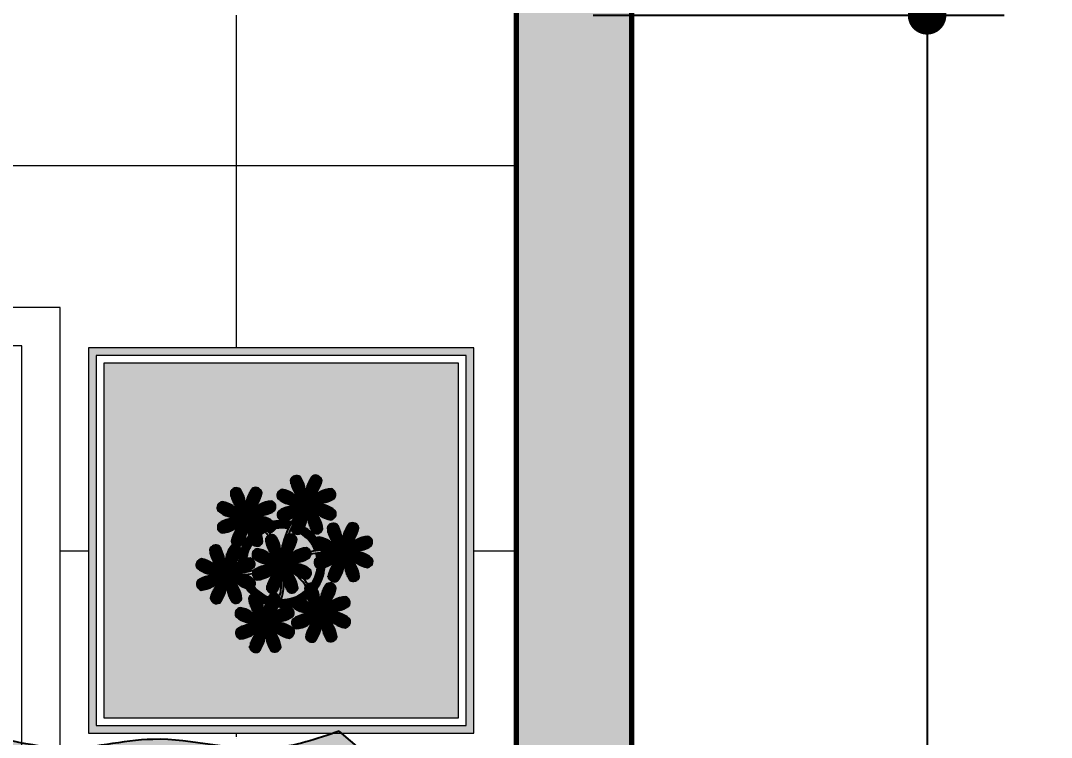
# Model space of a CAD drawing. Header units: millimetres. Extents: x 971.3 to 1010.6, y 593 to 619.8.
# Drawn here: x 992.38 to 993.717, y 598.905 to 599.835 of the extents above; entities that cross this region are included whole.
import ezdxf

# ---------------------------------------------------------------- set-up
doc = ezdxf.new("R2010")
doc.units = ezdxf.units.MM
doc.linetypes.add('ACAD_ISO10W100', pattern=[18.5, 12, -3, 0.5, -3])
doc.linetypes.add('HIDDEN', pattern=[9.525, 6.35, -3.175])
for name, color, linetype, lineweight in [('_mobiliário', 7, 'Continuous', 5), ('csco', 7, 'Continuous', 70), ('estofado', 7, 'Continuous', 25), ('mesa', 7, 'Continuous', 9), ('www.dwgfree.com', 7, 'Continuous', 70)]:
    doc.layers.add(name, color=color, linetype=linetype, lineweight=lineweight)
for name, color, linetype in [('FLORES', 1, 'Continuous'), ('vflor2', 50, 'Continuous'), ('Vflor6', 11, 'Continuous'), ('vfolhas2', 102, 'Continuous')]:
    doc.layers.add(name, color=color, linetype=linetype)
doc.styles.get("Standard").update_dxf_attribs({"font": 'stylu.ttf'})
doc.dimstyles.new('1-75', dxfattribs={"dimtxt": 0.09, "dimasz": 0.05, "dimexe": 0.1, "dimexo": 0.1, "dimgap": 0.05, "dimtad": 1, "dimzin": 4, "dimdsep": 46, "dimtxsty": 'Standard', "dimblk": 'DOT', "dimcen": 0.09, "dimclrd": 250, "dimclre": 250, "dimclrt": 7, "dimaunit": 1, "dimazin": 0, "dimtfac": 1, "dimtix": 1, "dimtmove": 1, "dimatfit": 3, "dimfxl": 0.5, "dimtolj": 1, "dimtzin": 0, "dimarcsym": 0})
pattern_1 = [(90, (-2384.8394688, 46.3806433), (-0.00125, 2e-19), [])]

# ---------------------------------------------------------------- blocks, each defined once
blk = doc.blocks.new('flor_PB_champanhe_pequena')
at = {"layer": 'vflor2'}
h = blk.add_hatch(dxfattribs=at)
h.set_pattern_fill('ANSI31', color=256, scale=0.01, angle=45, style=0)
h.set_pattern_definition(pattern_1)
h.paths.add_polyline_path([(0.0362, 0.0679, 1), (0.0207, 0.0679, 1)])
h.paths.add_polyline_path([(0.0629, 0.0132, 1), (0.0784, 0.0132, 1)])
h.paths.add_polyline_path([(0.0525, -0.056, 1), (0.0371, -0.056, 1)])
h.paths.add_polyline_path([(0.0077, 0, 1), (-0.0077, 0, 1)])
h.paths.add_polyline_path([(-0.0117, -0.0678, 1), (-0.0272, -0.0678, 1)])
h.paths.add_polyline_path([(-0.0565, -0.0118, 1), (-0.072, -0.0118, 1)])
h.paths.add_polyline_path([(-0.0325, 0.0537, 1), (-0.048, 0.0537, 1)])
at = {"layer": 'Vflor6'}
h = blk.add_hatch(dxfattribs=at)
h.set_pattern_fill('ANSI31', color=256, scale=0.01, angle=45, style=0)
h.set_pattern_definition(pattern_1)
h.paths.add_polyline_path([(0.0458, 0.0957, 0.518852), (0.0355, 0.1007, 0.20503), (0.0281, 0.0756, -0.145698), (0.0324, 0.0745, 0.191491)])
h.paths.add_polyline_path([(0.0604, 0.0753, 0.518852), (0.0566, 0.0862, 0.20503), (0.0337, 0.0736, -0.145698), (0.036, 0.0698, 0.191491)])
h.paths.add_polyline_path([(0.0563, 0.0505, 0.518852), (0.0613, 0.0609, 0.20503), (0.0362, 0.0682, -0.145698), (0.0351, 0.0639, 0.191491)])
h.paths.add_polyline_path([(0.0342, 0.0627, -0.145698), (0.0304, 0.0604, 0.191491), (0.0359, 0.0359, 0.518852), (0.0468, 0.0397, 0.20503)])
h.paths.add_polyline_path([(0.0288, 0.0601, -0.145698), (0.0245, 0.0612, 0.191491), (0.0111, 0.04, 0.518852), (0.0215, 0.035, 0.20503)])
h.paths.add_polyline_path([(-0.0035, 0.0605, 0.518852), (0.0003, 0.0496, 0.20503), (0.0233, 0.0621, -0.145698), (0.021, 0.0659, 0.191491)])
h.paths.add_polyline_path([(0.0207, 0.0675, -0.145698), (0.0218, 0.0718, 0.191491), (0.0006, 0.0852, 0.518852), (-0.0044, 0.0749, 0.20503)])
h.paths.add_polyline_path([(0.0227, 0.0731, -0.145698), (0.0265, 0.0754, 0.191491), (0.0211, 0.0998, 0.518852), (0.0102, 0.096, 0.20503)])
h.paths.add_polyline_path([(-0.0351, 0.0594, -0.145698), (-0.0328, 0.0557, 0.191491), (-0.0083, 0.0611, 0.518852), (-0.0121, 0.072, 0.20503)])
h.paths.add_polyline_path([(-0.0406, 0.0615, -0.145698), (-0.0364, 0.0604, 0.191491), (-0.0229, 0.0815, 0.518852), (-0.0333, 0.0866, 0.20503)])
h.paths.add_polyline_path([(-0.046, 0.0589, -0.145698), (-0.0422, 0.0612, 0.191491), (-0.0477, 0.0857, 0.518852), (-0.0586, 0.0819, 0.20503)])
h.paths.add_polyline_path([(-0.048, 0.0534, -0.145698), (-0.047, 0.0576, 0.191491), (-0.0681, 0.0711, 0.518852), (-0.0731, 0.0607, 0.20503)])
h.paths.add_polyline_path([(-0.0455, 0.048, -0.145698), (-0.0478, 0.0518, 0.191491), (-0.0722, 0.0463, 0.518852), (-0.0685, 0.0354, 0.20503)])
h.paths.add_polyline_path([(-0.0399, 0.046, -0.145698), (-0.0442, 0.047, 0.191491), (-0.0576, 0.0259, 0.17076), (-0.0554, 0.0218, -0.242408), (-0.0491, 0.0201, 0.071789), (-0.0473, 0.0209, 0.20503)])
h.paths.add_polyline_path([(-0.0345, 0.0485, -0.145698), (-0.0383, 0.0462, 0.191491), (-0.0329, 0.0218, 0.518852), (-0.022, 0.0255, 0.20503)])
h.paths.add_polyline_path([(-0.0125, 0.0364, 0.518852), (-0.0074, 0.0467, 0.20503), (-0.0325, 0.0541, -0.145698), (-0.0336, 0.0498, 0.191491)])
h.paths.add_polyline_path([(-0.0469, 0.016, 0.518852), (-0.0573, 0.0211, 0.20503), (-0.0646, -0.004, -0.145698), (-0.0603, -0.0051, 0.191491)])
h.paths.add_polyline_path([(-0.07, -0.0066, -0.145698), (-0.0662, -0.0043, 0.191491), (-0.0717, 0.0202, 0.518852), (-0.0825, 0.0164, 0.20503)])
h.paths.add_polyline_path([(-0.0921, 0.0056, 0.518852), (-0.0971, -0.0048, 0.20503), (-0.072, -0.0121, -0.145698), (-0.0709, -0.0079, 0.191491)])
h.paths.add_polyline_path([(-0.0695, -0.0175, -0.145698), (-0.0718, -0.0137, 0.191491), (-0.0962, -0.0192, 0.518852), (-0.0924, -0.0301, 0.20503)])
h.paths.add_polyline_path([(-0.0639, -0.0195, -0.145698), (-0.0682, -0.0185, 0.191491), (-0.0816, -0.0396, 0.518852), (-0.0712, -0.0446, 0.20503)])
h.paths.add_polyline_path([(-0.0585, -0.017, -0.145698), (-0.0623, -0.0193, 0.191491), (-0.0568, -0.0437, 0.518852), (-0.046, -0.04, 0.20503)])
h.paths.add_polyline_path([(-0.0364, -0.0291, 0.518852), (-0.0314, -0.0188, 0.20503), (-0.0565, -0.0114, -0.145698), (-0.0576, -0.0157, 0.191491)])
h.paths.add_polyline_path([(-0.059, -0.0061, -0.145698), (-0.0568, -0.0098, 0.191491), (-0.0323, -0.0044, 0.518852), (-0.0361, 0.0065, 0.20503)])
h.paths.add_polyline_path([(-0.0269, -0.0358, 0.518852), (-0.0377, -0.0396, 0.20503), (-0.0252, -0.0625, -0.145698), (-0.0214, -0.0603, 0.191491)])
h.paths.add_polyline_path([(-0.0198, -0.06, -0.145698), (-0.0155, -0.0611, 0.191491), (-0.0021, -0.0399, 0.518852), (-0.0125, -0.0349, 0.20503)])
h.paths.add_polyline_path([(-0.0142, -0.062, -0.145698), (-0.012, -0.0658, 0.191491), (0.0125, -0.0603, 0.518852), (0.0087, -0.0495, 0.20503)])
h.paths.add_polyline_path([(0.0084, -0.0851, 0.518852), (0.0134, -0.0747, 0.20503), (-0.0117, -0.0674, -0.145698), (-0.0128, -0.0717, 0.191491)])
h.paths.add_polyline_path([(-0.0137, -0.073, -0.145698), (-0.0175, -0.0752, 0.191491), (-0.012, -0.0997, 0.518852), (-0.0012, -0.0959, 0.20503)])
h.paths.add_polyline_path([(-0.0368, -0.0956, 0.518852), (-0.0264, -0.1006, 0.20503), (-0.0191, -0.0755, -0.145698), (-0.0234, -0.0744, 0.191491)])
h.paths.add_polyline_path([(-0.0514, -0.0752, 0.518852), (-0.0476, -0.086, 0.20503), (-0.0247, -0.0735, -0.145698), (-0.0269, -0.0697, 0.191491)])
h.paths.add_polyline_path([(-0.0473, -0.0504, 0.518852), (-0.0523, -0.0608, 0.20503), (-0.0272, -0.0681, -0.145698), (-0.0261, -0.0638, 0.191491)])
h.paths.add_polyline_path([(0.0371, -0.0563, -0.145698), (0.0381, -0.052, 0.191491), (0.017, -0.0386, 0.518852), (0.0119, -0.049, 0.20503)])
h.paths.add_polyline_path([(0.0374, -0.024, 0.518852), (0.0265, -0.0278, 0.20503), (0.0391, -0.0508, -0.145698), (0.0429, -0.0485, 0.191491)])
h.paths.add_polyline_path([(0.0444, -0.0482, -0.145698), (0.0487, -0.0493, 0.191491), (0.0622, -0.0281, 0.518852), (0.0518, -0.0231, 0.20503)])
h.paths.add_polyline_path([(0.0767, -0.0486, 0.518852), (0.073, -0.0377, 0.20503), (0.05, -0.0502, -0.145698), (0.0523, -0.054, 0.191491)])
h.paths.add_polyline_path([(0.0726, -0.0733, 0.518852), (0.0777, -0.063, 0.20503), (0.0525, -0.0556, -0.145698), (0.0515, -0.0599, 0.191491)])
h.paths.add_polyline_path([(0.0505, -0.0612, -0.145698), (0.0467, -0.0635, 0.191491), (0.0522, -0.0879, 0.518852), (0.0631, -0.0841, 0.20503)])
h.paths.add_polyline_path([(0.0452, -0.0637, -0.145698), (0.0409, -0.0626, 0.191491), (0.0275, -0.0838, 0.518852), (0.0378, -0.0888, 0.20503)])
h.paths.add_polyline_path([(0.0396, -0.0617, -0.145698), (0.0373, -0.0579, 0.191491), (0.0129, -0.0634, 0.518852), (0.0166, -0.0743, 0.20503)])
h.paths.add_polyline_path([(0.0654, 0.0075, -0.145698), (0.0632, 0.0113, 0.191491), (0.0387, 0.0058, 0.518852), (0.0425, -0.0051, 0.20503)])
h.paths.add_polyline_path([(0.0428, 0.0305, 0.518852), (0.0378, 0.0202, 0.20503), (0.0629, 0.0128, -0.145698), (0.064, 0.0171, 0.191491)])
h.paths.add_polyline_path([(0.0649, 0.0184, -0.145698), (0.0687, 0.0207, 0.191491), (0.0632, 0.0451, 0.518852), (0.0524, 0.0414, 0.20503)])
h.paths.add_polyline_path([(0.088, 0.041, 0.518852), (0.0776, 0.0461, 0.20503), (0.0703, 0.0209, -0.145698), (0.0746, 0.0199, 0.191491)])
h.paths.add_polyline_path([(0.0759, 0.0189, -0.145698), (0.0782, 0.0151, 0.191491), (0.1026, 0.0206, 0.518852), (0.0988, 0.0315, 0.20503)])
h.paths.add_polyline_path([(0.0985, -0.0041, 0.518852), (0.1035, 0.0062, 0.20503), (0.0784, 0.0136, -0.145698), (0.0773, 0.0093, 0.191491)])
h.paths.add_polyline_path([(0.0781, -0.0187, 0.518852), (0.0889, -0.015, 0.20503), (0.0764, 0.008, -0.145698), (0.0726, 0.0057, 0.191491)])
h.paths.add_polyline_path([(0.071, 0.0055, -0.145698), (0.0667, 0.0065, 0.191491), (0.0533, -0.0146, 0.518852), (0.0637, -0.0197, 0.20503)])
h.paths.add_polyline_path([(0.0074, -0.0319, 0.518852), (0.0183, -0.0282, 0.20503), (0.0057, -0.0052, -0.145698), (0.0019, -0.0075, 0.191491)])
h.paths.add_polyline_path([(0.0278, -0.0173, 0.518852), (0.0329, -0.007, 0.20503), (0.0077, 0.0004, -0.145698), (0.0067, -0.0039, 0.191491)])
h.paths.add_polyline_path([(0.0319, 0.0074, 0.518852), (0.0282, 0.0183, 0.20503), (0.0052, 0.0057, -0.145698), (0.0075, 0.0019, 0.191491)])
h.paths.add_polyline_path([(0.0173, 0.0278, 0.518852), (0.007, 0.0329, 0.20503), (-0.0004, 0.0077, -0.145698), (0.0039, 0.0067, 0.191491)])
h.paths.add_polyline_path([(-0.0057, 0.0052, -0.145698), (-0.0019, 0.0075, 0.191491), (-0.0074, 0.0319, 0.518852), (-0.0183, 0.0282, 0.20503)])
h.paths.add_polyline_path([(-0.0077, -0.0004, -0.145698), (-0.0067, 0.0039, 0.191491), (-0.0278, 0.0173, 0.518852), (-0.0329, 0.007, 0.20503)])
h.paths.add_polyline_path([(-0.0319, -0.0074, 0.518852), (-0.0282, -0.0183, 0.20503), (-0.0052, -0.0057, -0.145698), (-0.0075, -0.0019, 0.191491)])
h.paths.add_polyline_path([(-0.0173, -0.0278, 0.518852), (-0.007, -0.0329, 0.20503), (0.0004, -0.0077, -0.145698), (-0.0039, -0.0067, 0.191491)])
at = {"layer": 'vfolhas2'}
h = blk.add_hatch(dxfattribs=at)
h.set_pattern_fill('ANSI31', color=256, scale=0.007, angle=45, style=0)
h.set_pattern_definition([(90, (-2384.8394688, 46.3806433), (-0.000875, 2e-19), [])])
h.paths.add_polyline_path([(0.0114, 0.048, 0.107662), (-0.0096, 0.0484, -0.020394), (-0.0074, 0.0467, -0.232033), (-0.0071, 0.0405, -0.089468), (0.0075, 0.0405, -0.022086)])
h.paths.add_polyline_path([(0.0384, 0.0149, -0.017634), (0.0451, 0.0156, -0.064642), (0.0378, 0.0202, -0.373307), (0.0397, 0.0292, 0.096249), (0.0259, 0.042, -0.06152), (0.0215, 0.0351, -0.163888)])
h.paths.add_polyline_path([(0.0406, 0.007, -0.061831), (0.0482, 0.0103, 0.013522), (0.0476, 0.0129, 0.022418), (0.0393, 0.0121, -0.032137)])
h.paths.add_polyline_path([(0.0343, -0.0228, -0.121095), (0.0374, -0.024, -0.039921), (0.0401, -0.0287, 0.137333), (0.0492, -0.0037, -0.051397), (0.0425, -0.0051, -0.060546), (0.0409, -0.0044, -0.120239)])
h.paths.add_polyline_path([(0.0262, -0.0418, 0.022224), (0.0298, -0.0393, -0.065612), (0.027, -0.0311, -0.18593), (-0.0008, -0.0411, -0.037143), (-0.0042, -0.0491, 0.08013), (0.0115, -0.048, -0.468772), (0.017, -0.0386, -0.072076)])
h.paths.add_polyline_path([(-0.0318, -0.0262, -0.20437), (-0.0364, -0.0291, -0.031212), (-0.0405, -0.0281, 0.048436), (-0.0344, -0.0354, -0.28943), (-0.0269, -0.0358, -0.065261), (-0.0229, -0.0437, 0.024971), (-0.0184, -0.0457, -0.06163), (-0.015, -0.0383, -0.128156)])
h.paths.add_polyline_path([(-0.0492, 0.0024, -0.069005), (-0.0408, 0.0057, -0.116531), (-0.0339, 0.0234, -0.069204), (-0.0376, 0.0319, 0.165692)])
h.paths.add_polyline_path([(-0.0238, 0.0336, -0.03277), (-0.0192, 0.0364, 0.020745), (-0.0238, 0.0408, -0.017074), (-0.0258, 0.042, 0.010437), (-0.0275, 0.0409, -0.062084)])
at = {"layer": 'Vflor6'}
for points in [[(0.0265, 0.0754, 0.191491), (0.0211, 0.0998, 0.518852), (0.0102, 0.096, 0.20503), (0.0227, 0.0731)], [(0.0324, 0.0745, 0.191491), (0.0458, 0.0957, 0.518852), (0.0355, 0.1007, 0.20503), (0.0281, 0.0756)], [(-0.0422, 0.0612, 0.191491), (-0.0477, 0.0857, 0.518852), (-0.0586, 0.0819, 0.20503), (-0.046, 0.0589)], [(-0.0364, 0.0604, 0.191491), (-0.0229, 0.0815, 0.518852), (-0.0333, 0.0866, 0.20503), (-0.0406, 0.0615)], [(0.0218, 0.0718, 0.191491), (0.0006, 0.0852, 0.518852), (-0.0044, 0.0749, 0.20503), (0.0207, 0.0675)], [(0.036, 0.0698, 0.191491), (0.0604, 0.0753, 0.518852), (0.0566, 0.0862, 0.20503), (0.0337, 0.0736)], [(-0.047, 0.0576, 0.191491), (-0.0681, 0.0711, 0.518852), (-0.0731, 0.0607, 0.20503), (-0.048, 0.0534)], [(-0.0328, 0.0557, 0.191491), (-0.0083, 0.0611, 0.518852), (-0.0121, 0.072, 0.20503), (-0.0351, 0.0594)], [(0.021, 0.0659, 0.191491), (-0.0035, 0.0605, 0.518852), (0.0003, 0.0496, 0.20503), (0.0233, 0.0621)], [(0.0245, 0.0612, 0.191491), (0.0111, 0.04, 0.518852), (0.0215, 0.035, 0.20503), (0.0288, 0.0601)], [(0.0304, 0.0604, 0.191491), (0.0359, 0.0359, 0.518852), (0.0468, 0.0397, 0.20503), (0.0342, 0.0627)], [(0.0351, 0.0639, 0.191491), (0.0563, 0.0505, 0.518852), (0.0613, 0.0609, 0.20503), (0.0362, 0.0682)], [(-0.0478, 0.0518, 0.191491), (-0.0722, 0.0463, 0.518852), (-0.0685, 0.0354, 0.20503), (-0.0455, 0.048)], [(-0.0383, 0.0462, 0.191491), (-0.0329, 0.0218, 0.518852), (-0.022, 0.0255, 0.20503), (-0.0345, 0.0485)], [(-0.0336, 0.0498, 0.191491), (-0.0125, 0.0364, 0.518852), (-0.0074, 0.0467, 0.20503), (-0.0325, 0.0541)], [(-0.0442, 0.047, 0.191491), (-0.0576, 0.0259, 0.17076), (-0.0554, 0.0218, 0.20503)], [(-0.0491, 0.0201, 0.071789), (-0.0473, 0.0209, 0.20503), (-0.0399, 0.046)], [(0.0687, 0.0207, 0.191491), (0.0632, 0.0451, 0.518852), (0.0524, 0.0414, 0.20503), (0.0649, 0.0184)], [(0.0746, 0.0199, 0.191491), (0.088, 0.041, 0.518852), (0.0776, 0.0461, 0.20503), (0.0703, 0.0209)], [(-0.0019, 0.0075, 0.191491), (-0.0074, 0.0319, 0.518852), (-0.0183, 0.0282, 0.20503), (-0.0057, 0.0052)], [(0.0039, 0.0067, 0.191491), (0.0173, 0.0278, 0.518852), (0.007, 0.0329, 0.20503), (-0.0004, 0.0077)], [(0.064, 0.0171, 0.191491), (0.0428, 0.0305, 0.518852), (0.0378, 0.0202, 0.20503), (0.0629, 0.0128)], [(0.0782, 0.0151, 0.191491), (0.1026, 0.0206, 0.518852), (0.0988, 0.0315, 0.20503), (0.0759, 0.0189)], [(-0.0662, -0.0043, 0.191491), (-0.0717, 0.0202, 0.518852), (-0.0825, 0.0164, 0.20503), (-0.07, -0.0066)], [(-0.0603, -0.0051, 0.191491), (-0.0469, 0.016, 0.518852), (-0.0573, 0.0211, 0.20503), (-0.0646, -0.004)], [(-0.0067, 0.0039, 0.191491), (-0.0278, 0.0173, 0.518852), (-0.0329, 0.007, 0.20503), (-0.0077, -0.0004)], [(0.0075, 0.0019, 0.191491), (0.0319, 0.0074, 0.518852), (0.0282, 0.0183, 0.20503), (0.0052, 0.0057)], [(0.0773, 0.0093, 0.191491), (0.0985, -0.0041, 0.518852), (0.1035, 0.0062, 0.20503), (0.0784, 0.0136)], [(-0.0709, -0.0079, 0.191491), (-0.0921, 0.0056, 0.518852), (-0.0971, -0.0048, 0.20503), (-0.072, -0.0121)], [(-0.0568, -0.0098, 0.191491), (-0.0323, -0.0044, 0.518852), (-0.0361, 0.0065, 0.20503), (-0.059, -0.0061)], [(0.0067, -0.0039, 0.191491), (0.0278, -0.0173, 0.518852), (0.0329, -0.007, 0.20503), (0.0077, 0.0004)], [(0.0632, 0.0113, 0.191491), (0.0387, 0.0058, 0.518852), (0.0425, -0.0051, 0.20503), (0.0654, 0.0075)], [(0.0667, 0.0065, 0.191491), (0.0533, -0.0146, 0.518852), (0.0637, -0.0197, 0.20503), (0.071, 0.0055)], [(0.0726, 0.0057, 0.191491), (0.0781, -0.0187, 0.518852), (0.0889, -0.015, 0.20503), (0.0764, 0.008)], [(-0.0576, -0.0157, 0.191491), (-0.0364, -0.0291, 0.518852), (-0.0314, -0.0188, 0.20503), (-0.0565, -0.0114)], [(-0.0075, -0.0019, 0.191491), (-0.0319, -0.0074, 0.518852), (-0.0282, -0.0183, 0.20503), (-0.0052, -0.0057)], [(-0.0039, -0.0067, 0.191491), (-0.0173, -0.0278, 0.518852), (-0.007, -0.0329, 0.20503), (0.0004, -0.0077)], [(0.0019, -0.0075, 0.191491), (0.0074, -0.0319, 0.518852), (0.0183, -0.0282, 0.20503), (0.0057, -0.0052)], [(-0.0718, -0.0137, 0.191491), (-0.0962, -0.0192, 0.518852), (-0.0924, -0.0301, 0.20503), (-0.0695, -0.0175)], [(-0.0682, -0.0185, 0.191491), (-0.0816, -0.0396, 0.518852), (-0.0712, -0.0446, 0.20503), (-0.0639, -0.0195)], [(-0.0623, -0.0193, 0.191491), (-0.0568, -0.0437, 0.518852), (-0.046, -0.04, 0.20503), (-0.0585, -0.017)], [(0.0429, -0.0485, 0.191491), (0.0374, -0.024, 0.518852), (0.0265, -0.0278, 0.20503), (0.0391, -0.0508)], [(0.0487, -0.0493, 0.191491), (0.0622, -0.0281, 0.518852), (0.0518, -0.0231, 0.20503), (0.0444, -0.0482)], [(-0.0214, -0.0603, 0.191491), (-0.0269, -0.0358, 0.518852), (-0.0377, -0.0396, 0.20503), (-0.0252, -0.0625)], [(-0.0155, -0.0611, 0.191491), (-0.0021, -0.0399, 0.518852), (-0.0125, -0.0349, 0.20503), (-0.0198, -0.06)], [(0.0381, -0.052, 0.191491), (0.017, -0.0386, 0.518852), (0.0119, -0.049, 0.20503), (0.0371, -0.0563)], [(0.0523, -0.054, 0.191491), (0.0767, -0.0486, 0.518852), (0.073, -0.0377, 0.20503), (0.05, -0.0502)], [(-0.0261, -0.0638, 0.191491), (-0.0473, -0.0504, 0.518852), (-0.0523, -0.0608, 0.20503), (-0.0272, -0.0681)], [(-0.012, -0.0658, 0.191491), (0.0125, -0.0603, 0.518852), (0.0087, -0.0495, 0.20503), (-0.0142, -0.062)], [(0.0373, -0.0579, 0.191491), (0.0129, -0.0634, 0.518852), (0.0166, -0.0743, 0.20503), (0.0396, -0.0617)], [(0.0515, -0.0599, 0.191491), (0.0726, -0.0733, 0.518852), (0.0777, -0.063, 0.20503), (0.0525, -0.0556)], [(-0.0269, -0.0697, 0.191491), (-0.0514, -0.0752, 0.518852), (-0.0476, -0.086, 0.20503), (-0.0247, -0.0735)], [(-0.0128, -0.0717, 0.191491), (0.0084, -0.0851, 0.518852), (0.0134, -0.0747, 0.20503), (-0.0117, -0.0674)], [(0.0409, -0.0626, 0.191491), (0.0275, -0.0838, 0.518852), (0.0378, -0.0888, 0.20503), (0.0452, -0.0637)], [(0.0467, -0.0635, 0.191491), (0.0522, -0.0879, 0.518852), (0.0631, -0.0841, 0.20503), (0.0505, -0.0612)], [(-0.0234, -0.0744, 0.191491), (-0.0368, -0.0956, 0.518852), (-0.0264, -0.1006, 0.20503), (-0.0191, -0.0755)], [(-0.0175, -0.0752, 0.191491), (-0.012, -0.0997, 0.518852), (-0.0012, -0.0959, 0.20503), (-0.0137, -0.073)]]:
    blk.add_lwpolyline(points, format="xyb", dxfattribs=at)
for centre in [(0.0285, 0.0679), (-0.0403, 0.0537), (0.0707, 0.0132), (0, 0), (-0.0643, -0.0118), (0.0448, -0.056), (-0.0195, -0.0678)]:
    blk.add_circle(centre, 0.00774, dxfattribs=at)
for centre, radius, start, end in [((-0.074, -0.0174), 0.0768, 54.9163, 59.0708), ((0, 0), 0.0493, 76.6257, 101.2054), ((0, 0), 0.0493, 121.5115, 123.9034), ((0, 0), 0.0412, 117.8024, 125.3101), ((0, 0), 0.0412, 79.5079, 99.958), ((0, 0), 0.0412, 74.1954, 75.3637), ((0, 0), 0.0493, 36.338, 58.3289), ((0, 0), 0.0493, 139.6216, 177.2535), ((0, 0), 0.0412, 21.2258, 58.4551), ((0, 0), 0.0412, 145.4192, 172.0062), ((-0.0593, -0.0047), 0.0602, 11.8879, 16.4018), ((0, 0), 0.0412, 9.7434, 17.1061), ((0, 0), 0.0493, 12.0535, 15.1524), ((0.0522, -0.0796), 0.0926, 83.3221, 84.8757), ((0, 0), 0.0412, 191.7544, 192.795), ((0, 0), 0.0412, 326.3984, 353.8236), ((0, 0), 0.0493, 324.3663, 355.6451), ((0, 0), 0.0412, 196.8647, 200.2384), ((0, 0), 0.0493, 214.7168, 225.8089), ((0, 0), 0.0412, 219.4845, 248.6966), ((0, 0), 0.0412, 268.8569, 310.9878), ((0, 0), 0.0493, 242.3459, 248.0677), ((0, 0), 0.0493, 302.0643, 307.1567), ((0, 0), 0.0493, 265.1392, 283.4645)]:
    blk.add_arc(centre, radius, start, end, dxfattribs=at)
at = {"layer": 'vfolhas2'}
for centre, radius, start, end in [((0.0943, 0), 0.0958, 144.6026, 166.3715), ((-0.074, -0.0174), 0.0768, 40.153, 49.1957), ((-0.0593, -0.0047), 0.0602, 38.976, 44.1425), ((0.0943, 0), 0.0929, 152.8823, 159.0916), ((0.0522, -0.0796), 0.0955, 94.2878, 101.6908), ((0.0522, -0.0796), 0.0926, 88.9574, 101.8062), ((-0.0518, 0.0673), 0.0773, 274.6501, 284.8641), ((-0.0461, 0.0498), 0.0621, 271.8189, 281.906), ((-0.0562, -0.0226), 0.0584, 324.6409, 3.3511), ((-0.0538, -0.0234), 0.0532, 344.0711, 2.6448), ((-0.0519, -0.0839), 0.0987, 36.2927, 45.4646), ((-0.0519, -0.0839), 0.1017, 36.411, 41.5755)]:
    blk.add_arc(centre, radius, start, end, dxfattribs=at)
blk = doc.blocks.new('_Dot')
at = {"color": 0, "linetype": 'ByBlock', "lineweight": -2}
blk.add_line((-0.5, 0), (-1, 0), dxfattribs=at)
at = {"color": 0, "linetype": 'ByBlock', "const_width": 0.5}
blk.add_lwpolyline([(-0.25, 0, 1), (0.25, 0, 1)], format="xyb", close=True, dxfattribs=at)
blk = doc.blocks.new('*D84')
at = {"layer": 'Defpoints', "color": 0, "lineweight": 35, "transparency": 16777216}
for p in [(993.0225, 600.002), (993.0225, 599.842), (993.5558, 599.842)]:
    blk.add_point(p, dxfattribs=at)
at = {"layer": 'www.dwgfree.com', "color": 250, "lineweight": -2, "transparency": 16777216}
for p, q in [((993.5558, 600.052), (993.5558, 600.102)), ((993.5558, 600.002), (993.5558, 599.842)), ((993.5558, 599.792), (993.5558, 599.742))]:
    blk.add_line(p, q, dxfattribs=at)
at = {"layer": 'www.dwgfree.com', "color": 250, "linetype": 'ACAD_ISO10W100', "lineweight": -2, "transparency": 16777216}
for p, q in [((993.1225, 600.002), (993.6558, 600.002)), ((993.1225, 599.842), (993.6558, 599.842))]:
    blk.add_line(p, q, dxfattribs=at)
at = {"layer": 'www.dwgfree.com', "color": 250, "lineweight": -2, "transparency": 16777216, "xscale": 0.05, "yscale": 0.05, "zscale": 0.05}
for p, rotation in [((993.5558, 600.002), 270), ((993.5558, 599.842), 90)]:
    blk.add_blockref('_Dot', p, dxfattribs=dict(at, rotation=rotation))
at = {"layer": 'www.dwgfree.com', "color": 7, "lineweight": 35, "transparency": 16777216, "insert": (993.4592, 599.922), "char_height": 0.09, "attachment_point": 5, "rotation": 90}
blk.add_mtext('\\A1;.16 ', dxfattribs=at)
blk = doc.blocks.new('*D85')
at = {"layer": 'Defpoints', "color": 0, "lineweight": 35, "transparency": 16777216}
for p in [(993.0225, 599.842), (993.0225, 596.4967), (993.5558, 596.4967)]:
    blk.add_point(p, dxfattribs=at)
at = {"layer": 'www.dwgfree.com', "color": 250, "linetype": 'ACAD_ISO10W100', "lineweight": -2, "transparency": 16777216}
for p, q in [((993.1225, 599.842), (993.6558, 599.842)), ((993.1225, 596.4967), (993.6558, 596.4967))]:
    blk.add_line(p, q, dxfattribs=at)
at = {"layer": 'www.dwgfree.com', "color": 250, "lineweight": -2, "transparency": 16777216}
blk.add_line((993.5558, 599.792), (993.5558, 596.5467), dxfattribs=at)
at = {"layer": 'www.dwgfree.com', "color": 250, "lineweight": -2, "transparency": 16777216, "xscale": 0.05, "yscale": 0.05, "zscale": 0.05}
for p, rotation in [((993.5558, 599.842), 90), ((993.5558, 596.4967), 270)]:
    blk.add_blockref('_Dot', p, dxfattribs=dict(at, rotation=rotation))
at = {"layer": 'www.dwgfree.com', "color": 7, "lineweight": 35, "transparency": 16777216, "insert": (993.4589, 598.1694), "char_height": 0.09, "attachment_point": 5, "rotation": 90}
blk.add_mtext('\\A1;3.35 ', dxfattribs=at)
blk = doc.blocks.new('*D114')
at = {"layer": 'Defpoints', "color": 0, "lineweight": 35, "transparency": 16777216}
for p in [(993.1726, 610.197), (993.1726, 596.3467), (993.9056, 596.3467)]:
    blk.add_point(p, dxfattribs=at)
at = {"layer": 'www.dwgfree.com', "color": 250, "linetype": 'ACAD_ISO10W100', "lineweight": -2, "transparency": 16777216}
for p, q in [((993.2726, 610.197), (994.0056, 610.197)), ((993.2726, 596.3467), (994.0056, 596.3467))]:
    blk.add_line(p, q, dxfattribs=at)
at = {"layer": 'www.dwgfree.com', "color": 250, "lineweight": -2, "transparency": 16777216}
blk.add_line((993.9056, 610.147), (993.9056, 596.3967), dxfattribs=at)
at = {"layer": 'www.dwgfree.com', "color": 250, "lineweight": -2, "transparency": 16777216, "xscale": 0.05, "yscale": 0.05, "zscale": 0.05}
for p, rotation in [((993.9056, 610.197), 90), ((993.9056, 596.3467), 270)]:
    blk.add_blockref('_Dot', p, dxfattribs=dict(at, rotation=rotation))
at = {"layer": 'www.dwgfree.com', "color": 7, "lineweight": 35, "transparency": 16777216, "insert": (993.8086, 603.2719), "char_height": 0.09, "attachment_point": 5, "rotation": 90}
blk.add_mtext('\\A1;13.85 ', dxfattribs=at)

msp = doc.modelspace()

# ---------------------------------------------------------------- hatches: boundary and pattern name
at = {"layer": 'estofado', "lineweight": 5, "ltscale": 0.2}
h = msp.add_hatch(color=254, dxfattribs=at)
h.dxf.hatch_style = 1
h.set_gradient(color1=(240, 232, 219), color2=(213, 190, 154), one_color=1, tint=0.72)
edge = h.paths.add_edge_path()
edge.add_line((992.8677, 598.8497), (992.7932, 598.9133))
edge.add_spline(control_points=[(992.7932, 598.9133), (992.7642, 598.9035), (992.6856, 598.8766), (992.5629, 598.9172), (992.4224, 598.8751), (992.3085, 598.9269), (992.2095, 598.8741), (992.1509, 598.9348), (992.0682, 598.9292), (992.0141, 598.8837), (991.9625, 598.8743), (991.9179, 598.8706), (991.8913, 598.8571), (991.8767, 598.8497)], knot_values=[0, 0, 0, 0, 0.09018, 0.244935, 0.364644, 0.513233, 0.595063, 0.64682, 0.740988, 0.809867, 0.855178, 0.895036, 0.943499, 0.943499, 0.943499, 0.943499], degree=3, periodic=0)
edge.add_line((991.8767, 598.8497), (992.0653, 598.8497))
edge.add_spline(control_points=[(992.0653, 598.8497), (992.0665, 598.8501), (992.0701, 598.8512), (992.0765, 598.8493), (992.0843, 598.8461), (992.0936, 598.8441), (992.1035, 598.845), (992.1088, 598.8483), (992.1112, 598.8497)], knot_values=[0, 0, 0, 0, 0.003661, 0.011062, 0.019032, 0.029287, 0.039329, 0.04771, 0.04771, 0.04771, 0.04771], degree=3, periodic=0)
edge.add_line((992.1112, 598.8497), (992.1652, 598.8497))
edge.add_spline(control_points=[(992.1652, 598.8497), (992.1654, 598.8509), (992.1661, 598.8538), (992.1727, 598.8536), (992.1812, 598.8508), (992.1922, 598.8554), (992.1987, 598.851), (992.2007, 598.8497)], knot_values=[0, 0, 0, 0, 0.003231, 0.008285, 0.015951, 0.031587, 0.038489, 0.038489, 0.038489, 0.038489], degree=3, periodic=0)
edge.add_line((992.2007, 598.8497), (992.2425, 598.8497))
edge.add_spline(control_points=[(992.2425, 598.8497), (992.2436, 598.8483), (992.2459, 598.8454), (992.2518, 598.8427), (992.2581, 598.8467), (992.2659, 598.841), (992.2741, 598.8461), (992.2794, 598.8487), (992.2815, 598.8497)], knot_values=[0, 0, 0, 0, 0.005548, 0.011099, 0.017475, 0.025156, 0.035519, 0.042973, 0.042973, 0.042973, 0.042973], degree=3, periodic=0)
edge.add_line((992.2815, 598.8497), (992.8677, 598.8497))
at = {"layer": 'mesa', "ltscale": 0.1}
h = msp.add_hatch(color=27, dxfattribs=at)
h.dxf.hatch_style = 1
h.set_gradient(color1=(123, 74, 61), color2=(58, 35, 29), one_color=1, tint=0.17, name='CYLINDER')
h.paths.add_polyline_path([(992.4677, 599.4107), (992.4677, 598.9107), (992.9677, 598.9107), (992.9677, 599.4107)])
h.paths.add_polyline_path([(992.4777, 599.4007), (992.9577, 599.4007), (992.9577, 598.9207), (992.4777, 598.9207)], flags=16)
h.paths.add_polyline_path([(992.4877, 599.3907), (992.9477, 599.3907), (992.9477, 598.9307), (992.4877, 598.9307)], flags=0)
h = msp.add_hatch(color=27, dxfattribs=at)
h.dxf.hatch_style = 1
h.set_gradient(color1=(123, 74, 61), color2=(58, 35, 29), one_color=1, tint=0.17, name='INVCYLINDER')
h.paths.add_polyline_path([(992.4877, 599.3907), (992.4877, 598.9307), (992.9477, 598.9307), (992.9477, 599.3907)])
at = {"layer": 'www.dwgfree.com', "lineweight": 35}
msp.add_hatch(color=256, dxfattribs=at).paths.add_polyline_path([(993.0226, 618.77), (993.1725, 618.77), (993.1725, 596.3467), (993.0226, 596.3467)])
at = {"layer": 'www.dwgfree.com', "lineweight": 15}
h = msp.add_hatch(dxfattribs=at)
h.set_pattern_fill('_USER', color=252, scale=0.5, style=0, double=1, pattern_type=0)
h.set_pattern_definition([(0, (988.15953, 603.14696), (0, 0.5), []), (90, (988.15953, 603.14696), (-0.5, 3e-17), [])])
edge = h.paths.add_edge_path()
edge.add_line((990.3095, 602.997), (990.2095, 602.997))
edge.add_line((990.2095, 602.997), (990.1845, 602.997))
edge.add_line((990.1845, 602.997), (990.1845, 602.247))
edge.add_line((990.1845, 602.247), (990.1545, 602.247))
edge.add_arc((990.1852, 602.997), 0.7506, 180, 267.6617, ccw=False)
edge.add_line((989.4345, 602.997), (989.4095, 602.997))
edge.add_line((989.4095, 602.997), (989.3095, 602.997))
edge.add_line((989.3095, 602.997), (989.3095, 599.872))
edge.add_line((989.3095, 599.872), (989.3095, 599.24))
edge.add_line((989.3095, 599.24), (986.3095, 599.24))
edge.add_line((986.3095, 599.24), (986.3095, 596.4967))
edge.add_line((986.3095, 596.4967), (993.0225, 596.4967))
edge.add_line((993.0225, 596.4967), (993.0225, 597.24))
edge.add_arc((993.0415, 597.1468), 0.0951, 101.5327, 146.1729)
edge.add_line((992.9625, 597.1997), (992.9025, 597.1997))
edge.add_line((992.9025, 597.1997), (992.9025, 597.4734))
edge.add_line((992.9025, 597.4734), (992.8877, 597.4734))
edge.add_line((992.8877, 597.4734), (992.8877, 598.6261))
edge.add_line((992.8877, 598.6261), (992.9025, 598.6261))
edge.add_line((992.9025, 598.6261), (992.9025, 598.9107))
edge.add_line((992.9025, 598.9107), (992.7962, 598.9107))
edge.add_line((992.7962, 598.9107), (992.8677, 598.8497))
edge.add_line((992.8677, 598.8497), (992.8677, 597.2497))
edge.add_line((992.8677, 597.2497), (992.7932, 597.1861))
edge.add_spline(control_points=[(992.7932, 597.1861), (992.7642, 597.196), (992.6856, 597.2228), (992.5629, 597.1822), (992.4224, 597.2244), (992.3271, 597.1811), (992.2675, 597.1991), (992.2591, 597.2016)], knot_values=[0, 0, 0, 0, 0.09018, 0.244935, 0.364644, 0.513233, 0.537855, 0.537855, 0.537855, 0.537855], degree=3, periodic=0)
edge.add_line((992.444, 597.2078), (992.444, 596.7267))
edge.add_line((992.444, 596.7267), (990.5606, 596.7267))
edge.add_line((990.5606, 596.7267), (990.5606, 599.463))
edge.add_line((990.5606, 599.463), (992.4313, 599.463))
edge.add_line((992.4313, 599.463), (992.4313, 598.8914))
edge.add_spline(control_points=[(992.3813, 598.8981), (992.3983, 598.8948), (992.4545, 598.8847), (992.5629, 598.9172), (992.6829, 598.8775), (992.7592, 598.9018), (992.7856, 598.9107)], knot_values=[0.007883, 0.007883, 0.007883, 0.007883, 0.059702, 0.17941, 0.334165, 0.416462, 0.416462, 0.416462, 0.416462], degree=3, periodic=0)
edge.add_line((992.5707, 598.9024), (992.773, 598.9066))
edge.add_spline(control_points=[(992.3813, 598.8981), (992.3983, 598.8948), (992.4545, 598.8847), (992.5629, 598.9172), (992.6829, 598.8775), (992.7592, 598.9018), (992.7856, 598.9107)], knot_values=[0.007883, 0.007883, 0.007883, 0.007883, 0.059702, 0.17941, 0.334165, 0.416462, 0.416462, 0.416462, 0.416462], degree=3, periodic=0)
edge.add_line((992.7856, 598.9107), (992.4677, 598.9107))
edge.add_line((992.4677, 598.9107), (992.4677, 599.4107))
edge.add_line((992.4677, 599.4107), (992.9677, 599.4107))
edge.add_line((992.9677, 599.4107), (992.9677, 598.8997))
edge.add_line((992.9677, 598.8997), (992.9625, 598.8997))
edge.add_arc((993.0415, 598.9527), 0.0951, 213.8271, 258.4737)
edge.add_line((993.0225, 598.8595), (993.0225, 599.842))
edge.add_line((993.0225, 599.842), (991.3946, 599.842))
edge.add_line((991.3946, 599.842), (991.3946, 600.002))
edge.add_line((991.3946, 600.002), (991.3946, 600.5205))
edge.add_line((991.3946, 600.5205), (992.4756, 600.5205))
edge.add_line((992.4756, 600.5205), (992.4756, 601.8335))
edge.add_line((992.4756, 601.8335), (991.4544, 601.8335))
edge.add_line((991.4544, 601.8335), (991.4544, 602.3981))
edge.add_line((991.4544, 602.3981), (991.4084, 602.3981))
edge.add_line((991.4084, 602.3981), (991.4084, 602.4981))
edge.add_line((991.4084, 602.4981), (991.4334, 602.4981))
edge.add_line((991.4334, 602.4981), (991.4334, 602.5481))
edge.add_line((991.4334, 602.5481), (990.7134, 602.5481))
edge.add_line((990.7134, 602.5481), (990.6834, 602.5481))
edge.add_line((990.6834, 602.5481), (990.6834, 602.4981))
edge.add_line((990.6834, 602.4981), (990.7084, 602.4981))
edge.add_line((990.7084, 602.4981), (990.7084, 602.3981))
edge.add_line((990.7084, 602.3981), (990.6584, 602.3981))
edge.add_line((990.6584, 602.3981), (990.4595, 602.3981))
edge.add_line((990.4595, 602.3981), (990.4595, 599.8632))
edge.add_line((990.4595, 599.8632), (990.3095, 599.8632))
edge.add_line((990.3095, 599.8632), (990.3095, 602.997))
h.paths.add_polyline_path([(990.8373, 599.8282), (992.1544, 599.8282), (992.1544, 599.7646), (990.8373, 599.7646)], flags=16)
edge = h.paths.add_edge_path(flags=16)
edge.add_line((987.3412, 598.5284), (987.3185, 598.4916))
edge.add_arc((987.2833, 598.4726), 0.04, -31.6977, 28.3023, ccw=False)
edge.add_line((987.3173, 598.4516), (987.1071, 598.1113))
edge.add_arc((987.0731, 598.1323), 0.04, 268.3023, 328.3023, ccw=False)
edge.add_line((987.0719, 598.0923), (987.0508, 598.0581))
edge.add_arc((986.9312, 598.1302), 0.1396, 244.8891, 328.9291, ccw=False)
edge.add_line((986.872, 598.0038), (986.7818, 598.0595))
edge.add_spline(control_points=[(986.7818, 598.0595), (986.7637, 598.0728), (986.7276, 598.0995), (986.6734, 598.1461), (986.6399, 598.1856), (986.6229, 598.2116), (986.6207, 598.2149)], knot_values=[0.475691, 0.475691, 0.475691, 0.475691, 0.543073, 0.61033, 0.688989, 0.700436, 0.700436, 0.700436, 0.700436], degree=3, periodic=0)
edge.add_spline(control_points=[(986.6207, 598.2149), (986.6064, 598.2376), (986.5784, 598.2932), (986.5744, 598.3388), (986.5559, 598.3866), (986.5543, 598.3907)], knot_values=[0.290588, 0.290588, 0.290588, 0.290588, 0.36828, 0.466559, 0.475691, 0.475691, 0.475691, 0.475691], degree=3, periodic=0)
edge.add_spline(control_points=[(986.5543, 598.3907), (986.554, 598.3914), (986.5537, 598.392), (986.5534, 598.3927)], knot_values=[0.289035, 0.289035, 0.289035, 0.289035, 0.290588, 0.290588, 0.290588, 0.290588], degree=3, periodic=0)
edge.add_spline(control_points=[(986.5534, 598.3927), (986.5531, 598.3934), (986.5529, 598.394), (986.5526, 598.3947)], knot_values=[0.28754, 0.28754, 0.28754, 0.28754, 0.289035, 0.289035, 0.289035, 0.289035], degree=3, periodic=0)
edge.add_spline(control_points=[(986.5526, 598.3947), (986.5515, 598.3971), (986.5505, 598.3996), (986.5494, 598.4019)], knot_values=[0.28191, 0.28191, 0.28191, 0.28191, 0.28754, 0.28754, 0.28754, 0.28754], degree=3, periodic=0)
edge.add_spline(control_points=[(986.5494, 598.4019), (986.5421, 598.4175), (986.5289, 598.4369), (986.5169, 598.4009), (986.5113, 598.3773), (986.507, 598.3485), (986.5075, 598.3151), (986.5052, 598.2888), (986.5042, 598.2592), (986.5012, 598.2526)], knot_values=[0.072616, 0.072616, 0.072616, 0.072616, 0.110195, 0.133776, 0.158917, 0.189668, 0.219278, 0.256436, 0.28191, 0.28191, 0.28191, 0.28191], degree=3, periodic=0)
edge.add_spline(control_points=[(986.5012, 598.2526), (986.5001, 598.2503), (986.4937, 598.2427), (986.4661, 598.2662), (986.4581, 598.2842), (986.4543, 598.2931)], knot_values=[0, 0, 0, 0, 0.008819, 0.041344, 0.072616, 0.072616, 0.072616, 0.072616], degree=3, periodic=0)
edge.add_arc((986.8766, 598.4887), 0.4654, 91.7452, 205.42, ccw=False)
edge.add_spline(control_points=[(986.8624, 598.9539), (986.872, 598.9544), (986.8917, 598.9554), (986.9251, 598.9412), (986.9212, 598.9321), (986.9196, 598.9301)], knot_values=[0, 0, 0, 0, 0.031272, 0.063797, 0.072611, 0.072611, 0.072611, 0.072611], degree=3, periodic=0)
edge.add_spline(control_points=[(986.9196, 598.9301), (986.9151, 598.9245), (986.8891, 598.9103), (986.8666, 598.8965), (986.8365, 598.8819), (986.8127, 598.8652), (986.794, 598.8497), (986.7672, 598.8228), (986.7905, 598.8197), (986.8077, 598.8202)], knot_values=[0.072611, 0.072611, 0.072611, 0.072611, 0.09809, 0.135249, 0.164858, 0.195609, 0.22075, 0.244331, 0.28191, 0.28191, 0.28191, 0.28191], degree=3, periodic=0)
edge.add_spline(control_points=[(986.8077, 598.8202), (986.8102, 598.8202), (986.8129, 598.8204), (986.8156, 598.8205)], knot_values=[0.28191, 0.28191, 0.28191, 0.28191, 0.28754, 0.28754, 0.28754, 0.28754], degree=3, periodic=0)
edge.add_spline(control_points=[(986.8156, 598.8205), (986.8163, 598.8206), (986.817, 598.8206), (986.8177, 598.8207)], knot_values=[0.28754, 0.28754, 0.28754, 0.28754, 0.289035, 0.289035, 0.289035, 0.289035], degree=3, periodic=0)
edge.add_spline(control_points=[(986.8177, 598.8207), (986.8184, 598.8207), (986.8192, 598.8208), (986.8199, 598.8208)], knot_values=[0.289035, 0.289035, 0.289035, 0.289035, 0.290588, 0.290588, 0.290588, 0.290588], degree=3, periodic=0)
edge.add_spline(control_points=[(986.8199, 598.8208), (986.8242, 598.8211), (986.8753, 598.826), (986.9179, 598.8429), (986.9801, 598.8428), (987.0068, 598.8401)], knot_values=[0.290588, 0.290588, 0.290588, 0.290588, 0.29972, 0.397999, 0.475691, 0.475691, 0.475691, 0.475691], degree=3, periodic=0)
edge.add_spline(control_points=[(987.0068, 598.8401), (987.0107, 598.8397), (987.0416, 598.8361), (987.0919, 598.8238), (987.1579, 598.7962), (987.1979, 598.7759), (987.2179, 598.7657)], knot_values=[0.475691, 0.475691, 0.475691, 0.475691, 0.487138, 0.565797, 0.633054, 0.700436, 0.700436, 0.700436, 0.700436], degree=3, periodic=0)
edge.add_line((987.2179, 598.7657), (987.3081, 598.71))
edge.add_arc((987.2217, 598.6004), 0.1396, -31.0709, 51.7154, ccw=False)
edge = h.paths.add_edge_path(flags=16)
edge.add_ellipse((987.5272, 598.2352), major_axis=(-0.1787, 0.1103), ratio=0.780127, start_angle=232.4428, end_angle=307.5572, ccw=False)
edge.add_ellipse((987.5272, 598.2352), major_axis=(-0.1787, 0.1103), ratio=0.780127, start_angle=207.1671, end_angle=232.4428, ccw=False)
edge.add_line((987.7255, 598.2007), (987.7602, 598.2089))
edge.add_arc((987.7642, 598.1996), 0.0102, -66.4085, 113.5915, ccw=False)
edge.add_line((987.7683, 598.1903), (987.7246, 598.1799))
edge.add_ellipse((987.5272, 598.2352), major_axis=(-0.1787, 0.1103), ratio=0.780127, start_angle=180, end_angle=200.2504, ccw=False)
edge.add_line((987.7059, 598.1249), (987.5733, 597.9102))
edge.add_ellipse((987.3946, 598.0205), major_axis=(-0.1787, 0.1103), ratio=0.780127, start_angle=159.7496, end_angle=180, ccw=False)
edge.add_line((987.5324, 597.8688), (987.5419, 597.8286))
edge.add_arc((987.5326, 597.8245), 0.0102, -156.4085, 23.5915, ccw=False)
edge.add_line((987.5233, 597.8205), (987.5143, 597.8587))
edge.add_ellipse((987.3946, 598.0205), major_axis=(-0.1787, 0.1103), ratio=0.780127, start_angle=127.5572, end_angle=152.8329, ccw=False)
edge.add_ellipse((987.3946, 598.0205), major_axis=(-0.1787, 0.1103), ratio=0.780127, start_angle=52.4428, end_angle=127.5572, ccw=False)
edge.add_ellipse((987.3946, 598.0205), major_axis=(-0.1787, 0.1103), ratio=0.780127, start_angle=27.1671, end_angle=52.4428, ccw=False)
edge.add_line((987.1963, 598.055), (987.1616, 598.0468))
edge.add_arc((987.1575, 598.0561), 0.0102, 113.5915, 293.5915, ccw=False)
edge.add_line((987.1535, 598.0655), (987.1972, 598.0758))
edge.add_ellipse((987.3946, 598.0205), major_axis=(-0.1787, 0.1103), ratio=0.780127, start_angle=0, end_angle=20.2504, ccw=False)
edge.add_line((987.2159, 598.1309), (987.3485, 598.3456))
edge.add_ellipse((987.5272, 598.2352), major_axis=(-0.1787, 0.1103), ratio=0.780127, start_angle=339.7496, end_angle=360, ccw=False)
edge.add_line((987.3894, 598.387), (987.3799, 598.4272))
edge.add_arc((987.3892, 598.4312), 0.0102, 23.5915, 203.5915, ccw=False)
edge.add_line((987.3985, 598.4353), (987.4075, 598.397))
edge.add_ellipse((987.5272, 598.2352), major_axis=(-0.1787, 0.1103), ratio=0.780127, start_angle=307.5572, end_angle=332.8329, ccw=False)
h.paths.add_polyline_path([(991.2944, 601.0571), (992.0981, 601.0571), (992.0981, 601.2466), (991.2944, 601.2466)], flags=24)

# ---------------------------------------------------------------- linework, layer by layer
at = {"layer": '_mobiliário'}
for points in [[(992.4313, 598.8951), (992.4313, 599.463), (990.5606, 599.463), (990.5606, 596.7267), (992.444, 596.7267), (992.444, 597.2022)], [(992.3813, 598.8951), (992.3813, 599.413), (990.6106, 599.413), (990.6106, 596.7767), (992.394, 596.7767), (992.394, 597.1991)]]:
    msp.add_lwpolyline(points, dxfattribs=at)
at = {"layer": 'csco'}
for p, q in [((993.0226, 618.77), (993.0225, 596.4967)), ((993.1726, 606.847), (993.1725, 596.3467))]:
    msp.add_line(p, q, dxfattribs=at)
at = {"layer": 'estofado', "ltscale": 0.2}
msp.add_line((992.8677, 598.8497), (992.7932, 598.9133), dxfattribs=at)
msp.add_spline([(992.7932, 598.9133), (992.7058, 598.891), (992.5515, 598.9027), (992.4323, 598.8912), (992.2844, 598.9046), (992.2037, 598.8912), (992.1595, 598.9181), (992.0653, 598.9181), (992.0048, 598.8851), (991.9607, 598.8748), (991.9213, 598.8686), (991.8767, 598.8497)], degree=3, dxfattribs=at)
at = {"layer": 'mesa', "color": 34, "ltscale": 0.1}
msp.add_lwpolyline([(992.9677, 598.9107), (992.9677, 599.4107), (992.4677, 599.4107), (992.4677, 598.9107)], close=True, dxfattribs=at)
at = {"layer": 'mesa', "color": 34, "linetype": 'HIDDEN', "ltscale": 0.1}
for points in [[(992.9577, 598.9207), (992.9577, 599.4007), (992.4777, 599.4007), (992.4777, 598.9207)], [(992.9477, 598.9307), (992.9477, 599.3907), (992.4877, 599.3907), (992.4877, 598.9307)]]:
    msp.add_lwpolyline(points, close=True, dxfattribs=at)
at = {"layer": 'www.dwgfree.com', "lineweight": 35}
msp.add_lwpolyline([(993.0226, 618.77), (993.1725, 618.77), (993.1725, 596.3467), (993.0226, 596.3467)], close=True, dxfattribs=at)

# ---------------------------------------------------------------- block references
at = {"layer": 'FLORES', "xscale": 1.130970244567607, "yscale": 1.130970244567607, "zscale": 1.130970244567607}
msp.add_blockref('flor_PB_champanhe_pequena', (992.7186, 599.1304), dxfattribs=at)

# ---------------------------------------------------------------- dimensions: what is measured, and where the dimension line sits
at = {"layer": 'www.dwgfree.com', "lineweight": 35}
for base, p1, p2, picture, middle in [((993.9056, 596.3467), (993.1726, 610.197), (993.1726, 596.3467), '*D114', (993.8086, 603.2719)), ((993.5558, 599.842), (993.0225, 600.002), (993.0225, 599.842), '*D84', (993.4592, 599.922)), ((993.5558, 596.4967), (993.0225, 599.842), (993.0225, 596.4967), '*D85', (993.4589, 598.1694))]:
    dim = msp.add_linear_dim(base=base, p1=p1, p2=p2, angle=90, dimstyle='1-75', override={"dimpost": ' ', "dimfxl": 0.05}, dxfattribs=at)
    dim.commit()
    dim.dimension.update_dxf_attribs({"geometry": picture, "text_midpoint": middle})

doc.saveas('drawing.dxf')
